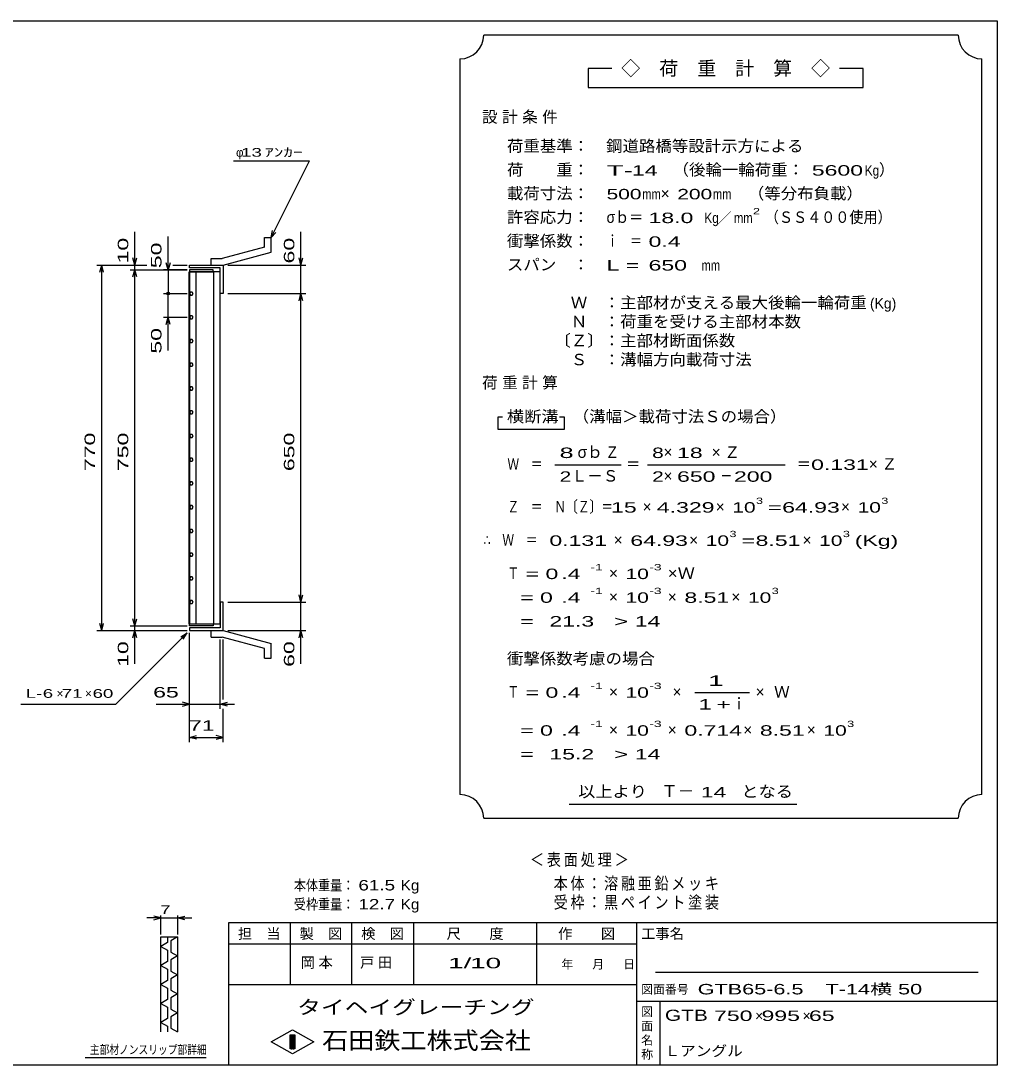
# Model space of a CAD drawing. Units: millimetres, scale not verified. Extents: x -1820 to 1731, y -1282 to 1054.
# Drawn here: x -326 to 1731, y -1146 to 1054 of the extents above; entities that cross this region are included whole.
import ezdxf
from ezdxf.enums import TextEntityAlignment as Align

# ---------------------------------------------------------------- set-up
doc = ezdxf.new("R2010")
doc.units = ezdxf.units.MM
doc.header["$LTSCALE"] = 10
for name, color, linetype, lineweight in [('0_2', 150, 'Continuous', 25), ('16', 3, 'Continuous', 25), ('19', 6, 'Continuous', 25), ('22', 4, 'Continuous', 25), ('24', 2, 'Continuous', 25), ('32', 4, 'Continuous', 25)]:
    doc.layers.add(name, color=color, linetype=linetype, lineweight=lineweight)
doc.styles.add('ベクトル', font='')
doc.styles.get('ベクトル').set_extended_font_data('ベクトル')

msp = doc.modelspace()

# ---------------------------------------------------------------- linework, layer by layer
at = {"layer": '0_2'}
for p, q in [((-1729, 1053.5), (1731, 1053.5)), ((1731, 1053.5), (1731, -1146.5)), ((1731, -846.5), (111, -846.5)), ((111, -846.5), (111, -1146.5)), ((241, -846.5), (241, -976.5)), ((371, -976.5), (371, -846.5)), ((501, -846.5), (501, -976.5)), ((761, -976.5), (761, -846.5)), ((971, -846.5), (971, -1146.5)), ((971, -891.5), (111, -891.5)), ((1691, -951.5), (1011, -951.5)), ((111, -976.5), (971, -976.5)), ((971, -1011.5), (1731, -1011.5)), ((1021, -1146.5), (1021, -1011.5)), ((201, -1097.5), (246, -1072.5)), ((246, -1072.5), (291, -1097.5)), ((246, -1122.5), (201, -1097.5)), ((241, -1082.5), (251, -1082.5)), ((241, -1112.5), (241, -1082.5)), ((241, -1082.5), (243, -1082.5)), ((243, -1082.5), (243, -1112.5)), ((245, -1112.5), (245, -1082.5)), ((245, -1082.5), (247, -1082.5)), ((291, -1097.5), (246, -1122.5)), ((247, -1082.5), (247, -1112.5)), ((249, -1112.5), (249, -1082.5)), ((249, -1082.5), (251, -1082.5)), ((251, -1082.5), (251, -1112.5)), ((251, -1082.5), (251, -1112.5)), ((251, -1112.5), (241, -1112.5)), ((243, -1112.5), (245, -1112.5)), ((247, -1112.5), (249, -1112.5)), ((1731, -1146.5), (-1729, -1146.5))]:
    msp.add_line(p, q, dxfattribs=at)
at = {"layer": '16'}
for p, q in [((79, 529), (29, 529)), ((29, 529), (29, 524.5)), ((79, 524.5), (79, 529)), ((28.3, -216.5), (28.3, 524.5)), ((28.3, 524.5), (29, 524.5)), ((29, 524.5), (79, 524.5)), ((29, 524.5), (29, -216.5)), ((94, 524.5), (29, 524.5)), ((42.5, 524.5), (42.5, -216.5)), ((80.5, -216.5), (80.5, 524.5)), ((94, -216.5), (94, 524.5)), ((30.85, 482.24), (29, 478.98)), ((29, 478.98), (30.9, 475.74)), ((34.6, 482.26), (30.85, 482.24)), ((30.9, 475.74), (34.65, 475.76)), ((36.5, 479), (34.6, 482.26)), ((34.65, 475.76), (36.5, 479.02)), ((30.85, 432.24), (29, 428.98)), ((29, 428.98), (30.9, 425.74)), ((34.6, 432.26), (30.85, 432.24)), ((30.9, 425.74), (34.65, 425.76)), ((36.5, 429), (34.6, 432.26)), ((34.65, 425.76), (36.5, 429.02)), ((30.85, 382.24), (29, 378.98)), ((29, 378.98), (30.9, 375.74)), ((34.6, 382.26), (30.85, 382.24)), ((30.9, 375.74), (34.65, 375.76)), ((36.5, 379), (34.6, 382.26)), ((34.65, 375.76), (36.5, 379.02)), ((30.85, 332.24), (29, 328.98)), ((34.6, 332.26), (30.85, 332.24)), ((36.5, 329), (34.6, 332.26)), ((29, 328.98), (30.9, 325.74)), ((30.9, 325.74), (34.65, 325.76)), ((34.65, 325.76), (36.5, 329.02)), ((30.85, 282.24), (29, 278.98)), ((29, 278.98), (30.9, 275.74)), ((34.6, 282.26), (30.85, 282.24)), ((30.9, 275.74), (34.65, 275.76)), ((36.5, 279), (34.6, 282.26)), ((34.65, 275.76), (36.5, 279.02)), ((30.85, 232.24), (29, 228.98)), ((29, 228.98), (30.9, 225.74)), ((34.6, 232.26), (30.85, 232.24)), ((30.9, 225.74), (34.65, 225.76)), ((36.5, 229), (34.6, 232.26)), ((34.65, 225.76), (36.5, 229.02)), ((30.85, 182.24), (29, 178.98)), ((29, 178.98), (30.9, 175.74)), ((34.6, 182.26), (30.85, 182.24)), ((36.5, 179), (34.6, 182.26)), ((34.65, 175.76), (36.5, 179.02)), ((30.9, 175.74), (34.65, 175.76)), ((30.85, 132.24), (29, 128.98)), ((34.6, 132.26), (30.85, 132.24)), ((36.5, 129), (34.6, 132.26)), ((29, 128.98), (30.9, 125.74)), ((30.9, 125.74), (34.65, 125.76)), ((34.65, 125.76), (36.5, 129.02)), ((30.85, 82.24), (29, 78.98)), ((29, 78.98), (30.9, 75.74)), ((34.6, 82.26), (30.85, 82.24)), ((30.9, 75.74), (34.65, 75.76)), ((36.5, 79), (34.6, 82.26)), ((34.65, 75.76), (36.5, 79.02)), ((30.85, 32.24), (29, 28.98)), ((29, 28.98), (30.9, 25.74)), ((34.6, 32.26), (30.85, 32.24)), ((30.9, 25.74), (34.65, 25.76)), ((36.5, 29), (34.6, 32.26)), ((34.65, 25.76), (36.5, 29.02)), ((30.85, -17.76), (29, -21.02)), ((29, -21.02), (30.9, -24.26)), ((34.6, -17.74), (30.85, -17.76)), ((36.5, -21), (34.6, -17.74)), ((34.65, -24.24), (36.5, -20.98)), ((30.9, -24.26), (34.65, -24.24)), ((30.85, -67.76), (29, -71.02)), ((29, -71.02), (30.9, -74.26)), ((34.6, -67.74), (30.85, -67.76)), ((30.9, -74.26), (34.65, -74.24)), ((36.5, -71), (34.6, -67.74)), ((34.65, -74.24), (36.5, -70.98)), ((30.85, -117.76), (29, -121.02)), ((29, -121.02), (30.9, -124.26)), ((34.6, -117.74), (30.85, -117.76)), ((30.9, -124.26), (34.65, -124.24)), ((36.5, -121), (34.6, -117.74)), ((34.65, -124.24), (36.5, -120.98)), ((30.85, -167.76), (29, -171.02)), ((29, -171.02), (30.9, -174.26)), ((34.6, -167.74), (30.85, -167.76)), ((30.9, -174.26), (34.65, -174.24)), ((36.5, -171), (34.6, -167.74)), ((34.65, -174.24), (36.5, -170.98)), ((29, -216.5), (28.3, -216.5)), ((29, -216.5), (79, -216.5)), ((29, -221), (29, -216.5)), ((29, -216.5), (94, -216.5)), ((79, -216.5), (79, -221)), ((79, -221), (29, -221))]:
    msp.add_line(p, q, dxfattribs=at)
at = {"layer": '19'}
for p, q in [((187, 597), (201, 597)), ((187, 577), (187, 597)), ((201, 566), (201, 597)), ((187, 577), (98, 553)), ((75, 553), (98, 553)), ((75, 539), (75, 553)), ((100, 539), (201, 566)), ((29, 533), (29, 539)), ((29, 539), (99, 539)), ((94, 533), (29, 533)), ((75, 539), (100, 539)), ((94, 479), (94, 533)), ((99, 539), (100, 538)), ((100, 538), (100, 479)), ((100, 479), (94, 479)), ((100, -171), (94, -171)), ((94, -171), (94, -225)), ((100, -230), (100, -171)), ((29, -225), (29, -231)), ((94, -225), (29, -225)), ((29, -231), (99, -231)), ((75, -231), (100, -231)), ((75, -245), (75, -231)), ((99, -231), (100, -230)), ((100, -231), (201, -258)), ((75, -245), (98, -245)), ((187, -269), (98, -245)), ((201, -289), (201, -258)), ((187, -289), (187, -269)), ((187, -289), (201, -289))]:
    msp.add_line(p, q, dxfattribs=at)
at = {"layer": '22'}
for p, q in [((122, 759), (282, 759)), ((201, 597), (282, 759)), ((-86, 539), (-86, 609)), ((-16, 529), (-16, 599)), ((201, 597), (204, 611.6)), ((201, 597), (211, 608)), ((264, 539), (264, 609)), ((-86, 539), (-90, 554)), ((-86, 539), (-82, 554)), ((264, 539), (260, 554)), ((264, 539), (268, 554)), ((-166, 539), (-61, 539)), ((-160, 524), (-156, 539)), ((-152, 524), (-156, 539)), ((-156, -231), (-156, 539)), ((-96, 539), (-61, 539)), ((-96, 529), (24, 529)), ((-90, 514), (-86, 529)), ((-86, 529), (-86, 539)), ((-82, 514), (-86, 529)), ((-86, -221), (-86, 529)), ((24, 529), (-26, 529)), ((-16, 529), (-20, 544)), ((-12, 544), (-16, 529)), ((-16, 529), (-16, 479)), ((-6, 539), (24, 539)), ((-6, 539), (24, 539)), ((110, 539), (274, 539)), ((264, 479), (264, 539)), ((-26, 479), (24, 479)), ((-16, 429), (-16, 479)), ((110, 479), (274, 479)), ((260, 464), (264, 479)), ((268, 464), (264, 479)), ((264, -171), (264, 479)), ((-26, 429), (24, 429)), ((-20, 414), (-16, 429)), ((-12, 414), (-16, 429)), ((-16, 359), (-16, 429)), ((110, -171), (274, -171)), ((264, -171), (260, -156)), ((264, -171), (268, -156)), ((264, -231), (264, -171)), ((-156, -231), (-160, -216)), ((-156, -231), (-152, -216)), ((-86, -221), (-90, -206)), ((-86, -221), (-82, -206)), ((-166, -231), (24, -231)), ((-126, -386), (24, -236)), ((-96, -221), (24, -221)), ((-96, -231), (24, -231)), ((-90, -246), (-86, -231)), ((-86, -231), (-86, -221)), ((-82, -246), (-86, -231)), ((-86, -301), (-86, -231)), ((11, -244), (24, -236)), ((16, -249), (24, -236)), ((29, -396), (29, -236)), ((29, -466), (29, -236)), ((110, -231), (274, -231)), ((260, -246), (264, -231)), ((268, -246), (264, -231)), ((264, -301), (264, -231)), ((94, -396), (94, -250)), ((100, -376), (100, -250)), ((-326, -386), (-126, -386)), ((-41, -386), (29, -386)), ((29, -386), (14, -382)), ((14, -390), (29, -386)), ((29, -386), (94, -386)), ((94, -386), (109, -382)), ((109, -390), (94, -386)), ((94, -386), (124, -386)), ((100, -466), (100, -396)), ((29, -456), (44, -452)), ((44, -460), (29, -456)), ((29, -456), (100, -456)), ((100, -456), (85, -452)), ((85, -460), (100, -456))]:
    msp.add_line(p, q, dxfattribs=at)
msp.add_circle((-16, 479), 3, dxfattribs=at)
at = {"layer": '24', "color": 4}
for p, q in [((1649, 1023.5), (649, 1023.5)), ((599, 973.5), (599, -576.5)), ((1699, -576.5), (1699, 973.5)), ((919, 953.5), (869, 953.5)), ((869, 953.5), (869, 913.5)), ((1449, 953.5), (1399, 953.5)), ((1449, 913.5), (1449, 953.5)), ((869, 913.5), (1449, 913.5)), ((689, 218.5), (679, 218.5)), ((679, 218.5), (679, 193.5)), ((819, 218.5), (809, 218.5)), ((819, 193.5), (819, 218.5)), ((679, 193.5), (819, 193.5)), ((799, 118.5), (939, 118.5)), ((994, 118.5), (1284, 118.5)), ((1094, -361.5), (1209, -361.5)), ((829, -596.5), (1309, -596.5)), ((649, -626.5), (1649, -626.5))]:
    msp.add_line(p, q, dxfattribs=at)
for centre, start, end in [((599, 1023.5), 270, 0), ((1699, 1023.5), 180, 270), ((599, -626.5), 0, 90), ((1699, -626.5), 90, 180)]:
    msp.add_arc(centre, 50, start, end, dxfattribs=at)
at = {"layer": '32'}
for p, q in [((-31, -836.5), (-46, -832.5)), ((-31, -871.5), (-31, -831.5)), ((4, -831.5), (4, -871.5)), ((4, -836.5), (19, -832.5)), ((-31, -836.5), (-61, -836.5)), ((-46, -840.5), (-31, -836.5)), ((-31, -836.5), (4, -836.5)), ((19, -840.5), (4, -836.5)), ((4, -836.5), (34, -836.5)), ((-31, -876.5), (4, -876.5)), ((-31, -1076.5), (-31, -876.5)), ((-17, -876.5), (-17, -888.5)), ((4, -876.5), (-10, -884.5)), ((4, -876.5), (4, -1076.5)), ((-17, -888.5), (-31, -896.5)), ((-31, -896.5), (-17, -904.5)), ((-10, -884.5), (-10, -908.5)), ((-17, -904.5), (-17, -928.5)), ((-10, -908.5), (4, -916.5)), ((4, -916.5), (-10, -924.5)), ((-17, -928.5), (-31, -936.5)), ((-31, -936.5), (-17, -944.5)), ((-17, -944.5), (-17, -968.5)), ((-10, -924.5), (-10, -948.5)), ((-10, -948.5), (4, -956.5)), ((4, -956.5), (-10, -964.5)), ((-10, -964.5), (-10, -988.5)), ((-17, -968.5), (-31, -976.5)), ((-31, -976.5), (-17, -984.5)), ((-17, -984.5), (-17, -1008.5)), ((-10, -988.5), (4, -996.5)), ((-17, -1008.5), (-31, -1016.5)), ((4, -996.5), (-10, -1004.5)), ((-10, -1004.5), (-10, -1028.5)), ((-31, -1016.5), (-17, -1024.5)), ((-17, -1024.5), (-17, -1048.5)), ((-10, -1028.5), (4, -1036.5)), ((-17, -1048.5), (-31, -1056.5)), ((4, -1036.5), (-10, -1044.5)), ((-10, -1044.5), (-10, -1068.5)), ((-31, -1056.5), (-17, -1064.5)), ((-17, -1064.5), (-17, -1076.5)), ((-10, -1068.5), (4, -1076.5)), ((64, -1131.5), (-191, -1131.5))]:
    msp.add_line(p, q, dxfattribs=at)

# ---------------------------------------------------------------- texts
at = {"layer": '0_2', "style": 'ベクトル'}
for s, height, p in [('担\u3000当', 21.99, (131, -869.5)), ('製\u3000図', 21.99, (261, -869.5)), ('検\u3000図', 21.99, (391, -869.5)), ('尺\u3000\u3000度', 21.99, (571, -869.5)), ('作\u3000\u3000図', 21.99, (806, -869.5)), ('工事名', 21.99, (981, -869.5)), ('年', 18.33, (813, -934)), ('月', 18.33, (878, -934)), ('日', 18.33, (943, -934)), ('図面番号', 18.33, (981, -987)), ('図', 18.33, (981, -1034)), ('面', 18.33, (981, -1064)), ('名', 18.33, (981, -1094)), ('称', 18.33, (981, -1124))]:
    msp.add_text(s, height=height, dxfattribs=at).set_placement(p, align=Align.MIDDLE_LEFT)
at = {"layer": '0_2', "color": 222, "style": 'ベクトル'}
for s, height, width, p in [('タイヘイグレーチング', 29.33, 1.25, (256, -1024.5)), ('石田鉄工株式会社', 36.66, 1.1, (308.5, -1094.5))]:
    msp.add_text(s, height=height, dxfattribs=dict(at, width=width)).set_placement(p, align=Align.MIDDLE_LEFT)
at = {"layer": '22', "color": 2, "style": 'ベクトル'}
for s, height, p in [('φ', 18.33, (127, 776.5)), ('×', 18.33, (-251, -363.5)), ('×', 18.33, (-191, -363.5)), ('×', 21.99, (1221, -1042.5)), ('×', 21.99, (1321, -1042.5))]:
    msp.add_text(s, height=height, dxfattribs=at).set_placement(p, align=Align.MIDDLE_LEFT)
for s, height, width, p in [(' 13 ', 18.33, 1.6, (127, 776.5)), ('ｱﾝｶｰ', 18.33, 1.6, (187, 776.5)), (' 65 ', 21.99, 1.65, (-61, -361)), ('L-', 18.33, 1.6, (-316, -363.5)), (' 6 ', 18.33, 1.6, (-291, -363.5)), (' 71 ', 18.33, 1.6, (-251, -363.5)), (' 60 ', 18.33, 1.6, (-186, -363.5)), (' 71 ', 21.99, 1.65, (14.5, -431)), ('本体重量：', 21.99, 0.85, (249, -767.5)), (' 61.5', 21.99, 1.35, (374, -767.5)), ('Kg', 21.99, 1.1, (474, -767.5)), ('受枠重量：', 21.99, 0.85, (249, -807.5)), (' 12.7', 21.99, 1.35, (374, -807.5)), ('Kg', 21.99, 1.1, (474, -807.5)), ('1/', 21.99, 2, (574, -931.5)), (' 10 ', 21.99, 2, (604, -931.5)), ('GTB65-6.5\u3000T-14横 50               ', 21.99, 1.55, (1100, -986.5)), ('GTB', 23.46, 1.4, (1031, -1041.5)), (' 750 ', 21.99, 1.65, (1121, -1042.5)), (' 995 ', 21.99, 1.65, (1221, -1042.5)), (' 65 ', 21.99, 1.65, (1321, -1042.5)), ('Ｌアングル', 21.99, 1.1, (1030, -1116.5))]:
    msp.add_text(s, height=height, dxfattribs=dict(at, width=width)).set_placement(p, align=Align.MIDDLE_LEFT)
at = {"layer": '22', "color": 2, "style": 'ベクトル', "width": 1.65}
for s, p in [(' 10 ', (-111, 529)), (' 60 ', (239, 529)), (' 50 ', (-41, 519)), (' 50 ', (-41, 339)), (' 770 ', (-181, 91.5)), (' 750 ', (-111, 91.5)), (' 650 ', (239, 91.5)), (' 10 ', (-111, -321)), (' 60 ', (239, -321))]:
    msp.add_text(s, height=21.99, rotation=90, dxfattribs=at).set_placement(p, align=Align.MIDDLE_LEFT)
at = {"layer": '22', "color": 2, "attachment_point": 4, "style": 'ベクトル'}
for s, insert, char_height in [('\\T1.2;\\W0.85;＜表面処理＞', (746.5, -715), 25.66), ('\\T1.19;\\W0.85;本体：溶融亜鉛メッキ', (796.5, -765), 25.66), ('\\T1.19;\\W0.85;受枠：黒ペイント塗装', (796.5, -805), 25.66), ('\\T1.25;岡本\u3000', (263.5, -931.5), 21.99), ('\\T1.25;戸田\u3000', (388.5, -931.5), 21.99)]:
    msp.add_mtext(s, dxfattribs=dict(at, insert=insert, char_height=char_height))
at = {"layer": '24', "style": 'ベクトル'}
for s, height, p in [('◇\u3000荷\u3000重\u3000計\u3000算\u3000◇', 29.33, (939, 953.5)), ('）', 24.19, (1482, 740)), ('×', 24.19, (1022, 690)), ('／', 21.99, (1141.5, 638.5)), ('(Kg)', 21.99, (1463, 458.5)), ('σｂ', 24.19, (847, 145)), ('×', 24.19, (1028, 145)), ('Ｌ－Ｓ', 24.19, (834, 95)), ('×', 24.19, (1028, 95)), ('×', 24.19, (984, 30)), ('×', 24.19, (1138, 30)), ('×', 24.19, (1402, 30)), ('×', 24.19, (923, -40)), ('×', 24.19, (1082, -40)), ('×', 24.19, (1321, -40)), ('×', 24.19, (913, -110)), ('×', 24.19, (913, -160)), ('×', 24.19, (1037, -160)), ('×', 24.19, (1171, -160)), ('Ｗ', 24.19, (1261, -360)), ('×', 24.19, (913, -360)), ('×', 24.19, (1047, -360)), ('ｉ', 24.19, (1170.5, -385)), ('×', 24.19, (1222, -360)), ('×', 24.19, (913, -440)), ('×', 24.19, (1037, -440)), ('×', 24.19, (1196, -440)), ('×', 24.19, (1330, -440)), ('Ｔ－', 25.66, (1023, -569))]:
    msp.add_text(s, height=height, dxfattribs=at).set_placement(p, align=Align.MIDDLE_LEFT)
for s, height, width, p in [('荷重基準：\u3000', 24.19, 1.05, (698, 790)), ('鋼道路橋等設計示方による', 24.19, 1.05, (907, 790)), ('荷\u3000\u3000重：\u3000', 24.19, 1.05, (698, 740)), ('T-', 21.99, 2, (908, 738.5)), (' 14 ', 21.99, 1.65, (948, 738.5)), ('（後輪一輪荷重：', 24.19, 1.05, (1047, 740)), (' 5600', 21.99, 1.65, (1327, 738.5)), ('Kg', 21.99, 0.85, (1452, 738.5)), ('載荷寸法：\u3000', 24.19, 1.05, (698, 690)), ('\u3000（等分布負載）', 24.19, 1.05, (1171, 690)), ('500', 21.99, 1.5, (908, 688.5)), ('mm', 21.99, 0.8, (983, 688.5)), ('200', 21.99, 1.5, (1057, 688.5)), ('mm', 21.99, 0.8, (1132, 688.5)), ('許容応力：\u3000', 24.19, 1.05, (698, 640)), ('σｂ＝', 24.19, 0.9, (908, 640)), (' 18.0', 21.99, 1.65, (983, 638.5)), ('Kg', 21.99, 0.85, (1114, 638.5)), ('mm', 21.99, 0.8, (1176.5, 638.5)), ('2', 13.2, 1.5, (1216.5, 652.5)), ('（ＳＳ４００使用）', 24.19, 0.9, (1241.5, 640)), ('衝撃係数：\u3000', 24.19, 1.05, (698, 590)), ('ｉ\u3000＝', 24.19, 0.75, (908, 590)), (' 0.4', 21.99, 1.65, (983, 588.5)), ('スパン\u3000：\u3000', 24.19, 1.05, (698, 540)), ('L =', 21.99, 1.65, (908, 538.5)), (' 650 ', 21.99, 1.65, (983, 538.5)), ('mm', 21.99, 0.8, (1108, 538.5)), ('\u3000Ｗ\u3000：主部材が支える最大後輪一輪荷重', 24.19, 1.05, (798, 460)), ('\u3000Ｎ\u3000：荷重を受ける主部材本数', 24.19, 1.05, (798, 420)), ('〔Ｚ〕：主部材断面係数', 24.19, 1.05, (798, 380)), ('\u3000Ｓ\u3000：溝幅方向載荷寸法', 24.19, 1.05, (798, 340)), ('横断溝', 24.19, 1.1, (698, 220)), ('\u3000（溝幅＞載荷寸法Ｓの場合）', 24.19, 1.05, (802, 220)), ('8', 21.99, 1.8, (809, 143.5)), ('Ｚ', 24.19, 0.9, (905, 145)), ('8', 21.99, 1.5, (1004, 143.5)), (' 18 ', 21.99, 1.65, (1043, 143.5)), ('Ｗ\u3000＝', 24.19, 0.75, (699, 120)), ('＝', 24.19, 0.9, (949, 120)), ('＝', 24.19, 0.9, (1309, 120)), ('0.131', 21.99, 1.65, (1339, 118.5)), ('2', 21.99, 1.5, (809, 93.5)), ('2', 21.99, 1.5, (1004, 93.5)), (' 650 ', 21.99, 1.65, (1043, 93.5)), ('－', 24.19, 0.75, (1148, 95)), (' 200 ', 21.99, 1.65, (1163, 93.5)), ('Ｚ\u3000＝\u3000Ｎ〔Ｚ〕＝', 24.19, 0.75, (699, 30)), ('3', 13.2, 1.5, (1223, 42.5)), ('3', 13.2, 1.5, (1487, 42.5)), (' 15 ', 21.99, 1.65, (904, 28.5)), ('4.329', 21.99, 1.65, (1014, 28.5)), ('10', 21.99, 1.5, (1173, 28.5)), ('=', 21.99, 1.7, (1248, 28.5)), ('64.93', 21.99, 1.65, (1278, 28.5)), ('10', 21.99, 1.5, (1437, 28.5)), ('3', 13.2, 1.5, (1167, -27.5)), ('3', 13.2, 1.5, (1406, -27.5)), ('∴\u3000Ｗ\u3000＝', 24.19, 0.75, (649, -40)), (' 0.131', 21.99, 1.65, (774, -41.5)), ('64.93', 21.99, 1.65, (958, -41.5)), ('10', 21.99, 1.5, (1117, -41.5)), ('=', 21.99, 1.7, (1192, -41.5)), ('8.51', 21.99, 1.65, (1222, -41.5)), ('10', 21.99, 1.5, (1356, -41.5)), ('(Kg)', 21.99, 1.65, (1431, -41.5)), ('Ｔ', 24.19, 0.75, (699, -110)), (' = 0', 21.99, 1.65, (724, -111.5)), (' .4 ', 21.99, 1.65, (799, -111.5)), ('-1', 13.2, 1.65, (874, -97.5)), ('10', 21.99, 1.5, (948, -111.5)), ('-3', 13.2, 1.65, (998, -97.5)), ('×Ｗ', 24.19, 1.1, (1037, -110)), ('  = 0', 21.99, 1.65, (699, -161.5)), (' .4 ', 21.99, 1.65, (799, -161.5)), ('-1', 13.2, 1.65, (874, -147.5)), ('10', 21.99, 1.5, (948, -161.5)), ('-3', 13.2, 1.65, (998, -147.5)), ('8.51', 21.99, 1.65, (1072, -161.5)), ('10', 21.99, 1.5, (1206, -161.5)), ('3', 13.2, 1.5, (1256, -147.5)), ('  =', 21.99, 1.65, (699, -211.5)), (' 21.3', 21.99, 1.65, (774, -211.5)), ('>', 21.99, 1.7, (924, -211.5)), (' 14 ', 21.99, 1.65, (954, -211.5)), ('衝撃係数考慮の場合', 24.19, 1.05, (698, -290)), ('Ｔ', 24.19, 0.75, (699, -360)), (' = 0', 21.99, 1.65, (724, -361.5)), (' .4 ', 21.99, 1.65, (799, -361.5)), ('-1', 13.2, 1.65, (874, -347.5)), ('10', 21.99, 1.5, (948, -361.5)), ('-3', 13.2, 1.65, (998, -347.5)), ('  = 0', 21.99, 1.65, (699, -441.5)), (' .4 ', 21.99, 1.65, (799, -441.5)), ('-1', 13.2, 1.65, (874, -427.5)), ('10', 21.99, 1.5, (948, -441.5)), ('-3', 13.2, 1.65, (998, -427.5)), ('0.714', 21.99, 1.65, (1072, -441.5)), ('8.51', 21.99, 1.65, (1231, -441.5)), ('10', 21.99, 1.5, (1365, -441.5)), ('3', 13.2, 1.5, (1415, -427.5)), (' 15.2', 21.99, 1.65, (774, -491.5)), ('>', 21.99, 1.7, (924, -491.5)), (' 14 ', 21.99, 1.65, (954, -491.5)), ('  =', 21.99, 1.65, (699, -491.5)), ('以上より\u3000', 24.19, 1.1, (848, -570)), (' 14 ', 21.99, 1.65, (1093, -571.5)), ('となる', 24.19, 1.1, (1192, -570))]:
    msp.add_text(s, height=height, dxfattribs=dict(at, width=width)).set_placement(p, align=Align.MIDDLE_LEFT)
at = {"layer": '24', "attachment_point": 4, "style": 'ベクトル'}
for s, insert, char_height in [('\\T1.28;設計条件', (645.5, 850), 24.19), ('\\T1.28;荷重計算', (645.5, 290), 24.19), ('\\T1.42;×Ｚ', (1129.5, 145), 24.19), ('\\T1.42;×Ｚ', (1460.5, 120), 24.19), ('\\T1.25;\\W2;\\~1\\~', (1101.5, -336.5), 21.99), ('\\T1.33;\\W1.75;1+', (1101.5, -386.5), 21.99)]:
    msp.add_mtext(s, dxfattribs=dict(at, insert=insert, char_height=char_height))
at = {"layer": '32', "color": 2, "style": 'ベクトル'}
for s, width, p in [(' 7 ', 1.6, (-43.5, -819)), ('主部材ノンスリップ部詳細', 0.8, (-181, -1114))]:
    msp.add_text(s, height=18.33, dxfattribs=dict(at, width=width)).set_placement(p, align=Align.MIDDLE_LEFT)

doc.saveas('drawing.dxf')
